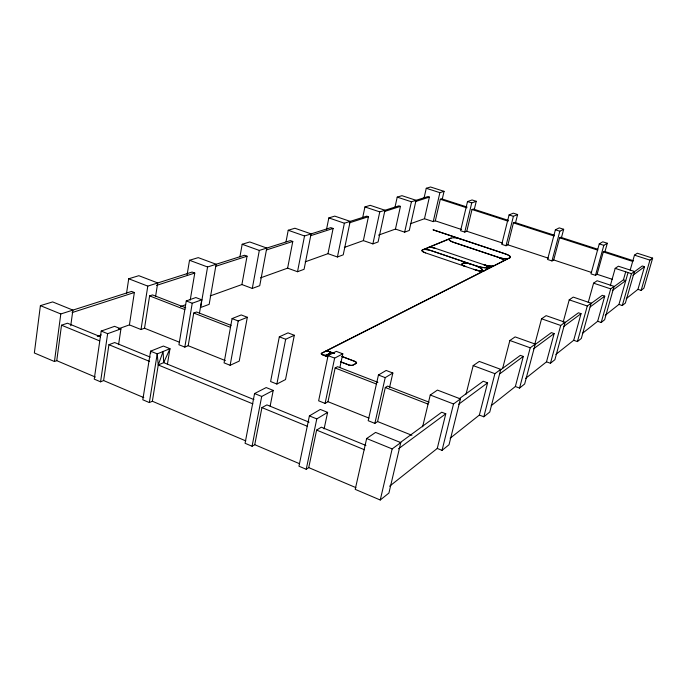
<?xml version="1.0" encoding="UTF-8"?>
<svg xmlns="http://www.w3.org/2000/svg" width="687" height="687" viewBox="0 0 687 687"><rect width="100%" height="100%" fill="white"/><g stroke="black" fill="none" stroke-linecap="round" stroke-linejoin="round"><path stroke-width="1.03" d="M451.101 238.046L422.428 249.905A6.329 1.718 13 0 0 425.502 252.893L479.766 271.374A2.216 0.618 13.7 0 1 481.123 272.224L482.875 270.558M483.038 270.841L481.716 268.883M70.744 325.758L72.891 310.095L52.65 301.919L40.396 305.646L34.35 352.972L54.453 361.517L56.755 360.666L95.381 377.06M54.453 361.517L60.808 313.959L131.578 291.417L134.36 292.507L129.414 324.882L118.379 328.841M56.755 360.666L61.521 325.2L67.481 323.216L100.542 336.759M118.568 344.719L120.946 328.893L114.592 326.334L101.221 331.065L94.239 379.13L100.56 381.817L103.617 380.555L143.798 397.61M100.56 381.817L107.644 333.684L120.946 328.893M103.617 380.555L108.924 344.694L114.669 342.547L150.213 357.103M126.502 293.529L128.727 278.767L138.834 275.693L157.727 282.932L155.563 296.552M129.414 324.882L141.007 329.528L147.791 286.118L192.085 272.052L194.773 273.057L190.205 300.167M141.007 329.528L144.528 328.231L149.611 295.891L152.531 294.921L185.756 307.81M149.345 402.565L152.359 401.242L158.259 364.977L163.686 362.624L169.981 348.704L163.403 346.05L150.573 351.177L142.802 399.782L149.345 402.565L157.22 353.882L169.981 348.704L167.396 364.35M187.104 274.766L189.518 260.279L198.234 257.634L216.139 264.246L209.166 304.358L200.621 307.51L207.577 266.985L244.503 255.272L247.054 256.199L241.901 284.555L210.196 295.925M199.445 313.238L201.755 299.815L195.838 297.548L186.271 300.94L178.938 344.745L184.82 347.107L188.195 345.716L225.362 360.598M184.82 347.107L192.24 303.242L201.755 299.815M188.195 345.716L193.751 313.04L196.551 312.001L231.072 325.389M239.909 256.886L242.176 244.271L249.767 241.961L266.771 248.05L259.746 285.68L252.292 288.428L241.901 284.555M232.069 318.596L224.074 362.856L230.136 365.295L239.222 361.104L247.32 317.274L241.223 314.938L232.069 318.596L238.226 320.966L247.32 317.274M230.136 365.295L238.226 320.966M252.292 288.428L259.317 250.429L290.361 240.596L292.782 241.455L287.621 268.145L260.485 277.883M270.146 406.077L273.22 390.405L266.178 387.562L254.568 393.548L245.07 443.278L252.077 446.258L254.748 444.695L261.927 407.597L266.917 404.901L309.107 422.187M286.015 241.79L288.222 230.265L294.903 228.239L311.082 233.872L304.075 269.304L297.514 271.726L287.621 268.145M252.077 446.258L261.695 396.459L273.22 390.405M279.326 336.81L270.609 381.534L276.87 384.05L285.517 379.559L294.319 335.273L288.025 332.869L279.326 336.81L285.672 339.258L294.319 335.273M297.514 271.726L304.53 235.967L330.808 227.646L333.118 228.445L327.982 253.666L305.165 261.85M276.87 384.05L285.672 339.258M326.505 229.484L328.841 217.916L334.758 216.122L350.19 221.36L343.234 254.843L337.42 256.99L327.982 253.666M337.42 256.99L344.385 223.215L366.746 216.147L368.438 216.714L363.371 240.605L344.342 247.423M324.101 428.928L327.613 412.38L320.314 409.435L309.399 415.893L298.957 466.198L306.222 469.29L308.729 467.607L316.621 430.088L321.31 427.185L365.913 445.451M339.919 367.382L342.804 353.848L336.312 351.366L328.085 355.608L318.631 400.813L325.088 403.398L327.991 401.697L335.136 367.992L337.54 366.686L377.919 382.35M306.222 469.29L316.793 418.907L327.613 412.38M362.547 218.26L364.934 206.942L370.207 205.336L384.952 210.239L378.082 241.97L372.895 243.885L363.371 240.605M325.088 403.398L334.646 358.133L342.804 353.848M372.895 243.885L379.774 211.888L398.898 205.851L400.452 206.366L395.454 229.072L378.52 235.134M394.922 207.577L397.215 197.126L401.947 195.683L416.056 200.286L409.297 230.446L404.643 232.163L395.454 229.072M404.643 232.163L411.419 201.763L427.829 196.594L429.384 197.092L424.472 218.724L410.337 223.782M389.572 387.416L392.852 373.024L386.154 370.456L378.443 375.016L368.189 420.702L374.862 423.381L377.584 421.552L385.321 387.494L387.571 386.094L429.16 402.23M366.652 438.521L355.213 489.359L380.255 500.007L388.919 493.043L400.77 442.6L375.574 432.415L366.652 438.521L392.157 448.912L400.77 442.6M423.922 198.603L426.258 188.29L430.517 186.993L444.06 191.33L442.162 199.539M374.862 423.381L385.218 377.635L392.852 373.024M424.472 218.724L433.231 221.618L439.886 192.669L444.06 191.33M433.231 221.618L435.318 220.845L440.298 199.256L441.604 198.818L467.04 207.027M380.255 500.007L392.157 448.912M474.27 209.561L476.254 201.3L472.072 199.96L467.512 201.574L460.591 230.712L464.764 232.086L466.799 231.244L502.652 243.095M464.764 232.086L471.729 202.931L476.254 201.3M466.799 231.244L472.003 209.501L473.257 209.037L508.303 220.355M422.617 426.816L430.251 395.008L437.43 390.087L460.436 398.907L449.023 444.747L442.042 450.363L437.267 448.439L389.598 486.224M437.267 448.439L445.777 413.797L441.715 412.217L400.246 442.565M442.042 450.363L453.514 403.973L460.436 398.907M515.576 222.588L517.603 214.542L513.309 213.168L509.076 214.919L501.733 244.323L506.018 245.74L507.916 244.83L548.32 258.175M466.026 394.226L473.188 365.604L479.294 361.431L500.78 369.366L489.771 412.02L483.828 416.786L479.363 415.068L450.14 438.229M506.018 245.74L513.404 216.311L517.603 214.542M507.916 244.83L513.429 222.889L514.589 222.382L554.203 235.169M479.363 415.068L487.59 382.848L483.236 381.216L459.285 398.718M483.828 416.786L494.898 373.668L500.78 369.366M502.686 368.266L509.866 340.494L515.121 336.896L535.267 344.101L524.662 383.981L519.552 388.086L515.362 386.523L491.188 405.691M561.245 238.432L563.666 229.286L559.261 227.878L555.388 229.793L547.573 259.488L551.979 260.94L553.713 259.961L559.579 237.796L560.644 237.247L597.724 249.226M515.362 386.523L523.296 356.424L520.36 355.359L499.835 370.405M551.979 260.94L559.836 231.218L563.666 229.286M519.552 388.086L530.218 347.802L535.267 344.101M534.804 344.221L541.562 318.785L546.131 315.659L565.092 322.263L554.89 359.696L550.442 363.268L546.5 361.843L525.546 378.451M546.5 361.843L554.134 333.59L551.378 332.62L534.984 344.634M550.442 363.268L560.704 325.475L565.092 322.263M563.168 322.134L569.231 299.841L573.233 297.102L591.138 303.182L581.331 338.451L577.423 341.594L573.705 340.28L555.86 354.423M605.015 251.459L607.299 243.258L602.774 241.807L599.262 243.885L590.992 273.855L595.509 275.35L597.089 274.293L603.298 251.923L604.259 251.33L633.586 260.802M573.705 340.28L581.047 313.676L578.445 312.774L564.207 323.208M595.509 275.35L603.821 245.345L607.299 243.258M588.235 302.46L593.585 283.164L597.123 280.743L614.084 286.376L604.646 319.721L601.194 322.495L597.664 321.284L582.645 333.186M577.423 341.594L587.291 305.998L591.138 303.182M597.664 321.284L604.74 296.14L602.267 295.307L590.15 304.195M610.279 285.792L615.191 268.368L618.343 266.212L634.453 271.459L625.368 303.07L622.285 305.543L618.953 304.41L605.195 315.307M601.194 322.495L610.683 288.866L614.084 286.376M613.311 287.209L623.418 279.807L625.702 271.794L615.191 268.368M618.953 304.41L628.055 272.567L625.702 271.794M630.151 270.249L634.47 255.152L637.296 253.22L652.65 258.14L643.899 288.188L641.134 290.403L637.948 289.347L626.235 298.639M622.285 305.543L631.43 273.684L634.453 271.459M637.948 289.347L644.518 266.702L642.285 265.972L633.972 272.069M641.134 290.403L649.945 260.124L652.65 258.14M252.876 403.879L158.259 364.977L163.111 351.486L163.686 362.624L253.924 399.585M398.546 448.757L445.777 413.797M458.718 404.222L487.59 382.848M499.483 374.046L523.296 356.424M533.55 348.833L554.134 333.59M563.572 326.608L581.047 313.676M590.107 306.969L604.74 296.14M612.366 290.489L625.763 280.579L623.418 279.807M632.95 275.255L644.518 266.702M483.201 270.833A8.364 2.301 13.6 0 0 484.653 270.463L488.294 268.6A8.304 2.267 13.7 0 0 488.672 267.939L488.586 267.612A8.304 2.267 13.7 0 0 486.216 265.757M484.043 270.764L482.738 271.434L484.017 270.781M325.509 351.358L321.731 353.281A2.714 0.996 11.5 0 0 322.692 354.801A2.714 0.996 11.5 0 0 326.308 355.11L330.353 353.212A2.92 1.065 11.6 0 0 330.619 352.474L330.103 352.002M326.042 351.091L327.639 350.276A2.903 1.056 11.6 0 0 327.733 350.714L328.292 351.358A2.645 0.962 11.6 0 1 329.056 351.581L334.397 353.556L329.545 351.684M509.857 257.677L508.466 258.389A7.969 2.078 13.9 0 1 501.424 258.166L499.432 257.685M97.305 336.398L101.315 334.955M180.638 306.531L185.662 304.736M349.443 222.828L368.438 216.714M384.548 211.484L400.452 206.366M415.292 201.626L429.384 197.092M72.092 312.585L134.36 292.507M156.516 285.397L194.773 273.057M215.598 266.341L247.054 256.199M266.65 249.879L292.782 241.455M310.644 235.693L333.118 228.445M489.53 267.664L493.163 266.058A8.373 2.259 13.7 0 1 485.125 265.148L484.661 265.019L486.327 265.74A8.467 2.31 13.7 0 1 488.749 267.647L488.792 267.758M428.877 247.475L423.785 249.493A6.32 1.718 13 0 1 431.024 250.575L476.778 266.101A12.409 3.366 13.7 0 0 486.688 267.818L487.427 267.878M489.032 267.732C491.969 267.114 487.538 268.952 489.161 267.784M428.877 247.483L430.002 247.414M429.298 247.372L428.662 247.44L449.006 239.102A8.004 2.07 13.3 0 0 453.669 242.382L499.818 257.848M487.933 267.818L488.62 267.836M482.858 270.85L482.411 270.884A8.364 2.301 13.6 0 1 474.004 269.407L473.79 269.321M482.841 270.918L482.514 270.944A8.527 2.344 13.6 0 1 481.115 270.91L480.608 270.876A8.527 2.344 13.6 0 1 475.593 269.939L475.49 269.905M429.298 247.38L430.242 247.372M486.688 267.81L487.933 267.81M487.323 267.827L488.045 267.87M327.038 351.066L326.772 351.066A2.92 1.065 11.6 0 0 326.059 351.091M430.242 247.38L431.367 247.5M327.356 351.177L326.849 351.151A2.696 0.979 11.6 0 0 325.526 351.358M431.307 247.457L433.257 247.801M327.587 351.134L327.871 351.177M432.853 247.681L435.584 248.359M327.69 356.751L324.049 355.265A2.937 1.073 11.5 0 0 326.488 355.188L330.164 353.144A2.696 0.979 11.6 0 0 330.404 352.457L330.129 352.156A2.696 0.979 11.6 0 0 329.271 351.667M433.652 247.844L434.837 248.136M459.311 238.595L459.792 238.724L432.99 229.784L505.4 253.889A8.098 2.113 13.9 0 1 510.003 257.737L328.163 350.018A2.688 0.979 11.6 0 0 328.927 351.426L329.391 351.615M469.504 263.714L469.29 263.645A6.406 1.76 13.5 0 0 462.729 263.293L462.299 263.499A6.406 1.76 13.5 0 0 464.257 266.067L465.297 266.479M484.661 265.01L485.125 265.139M484.352 264.864L484.644 264.967A8.21 2.216 13.7 0 0 493.833 265.792L502.884 261.206A8.055 2.13 13.8 0 0 500.565 258.226M484.352 264.873L435.541 248.385M426.258 188.29L439.886 192.669M467.512 201.574L471.729 202.931M509.076 214.919L513.404 216.311M555.388 229.793L559.836 231.218M599.262 243.885L603.821 245.345M634.47 255.152L649.945 260.124M440.298 199.256L466.799 207.817M472.003 209.501L508.131 221.171M513.429 222.889L554.143 236.045M559.579 237.796L597.759 250.137M603.298 251.923L632.693 261.421M397.215 197.126L411.419 201.763M628.055 272.567L631.43 273.684M435.318 220.845L461.63 229.535M553.713 259.961L591.593 272.473M597.089 274.293L612.177 279.274M364.934 206.942L379.774 211.888M593.585 283.164L610.683 288.866M430.964 250.592L475.267 265.62M328.841 217.916L344.385 223.215M569.231 299.841L587.291 305.998M288.222 230.265L304.53 235.967M541.562 318.785L560.704 325.475M475.206 265.637L478.839 267.054M242.176 244.271L259.317 250.429M509.866 340.494L530.218 347.802M189.518 260.279L207.577 266.985M473.188 365.604L494.898 373.668M342.169 356.527L354.784 361.362A3.504 1.297 12.1 0 1 356.235 363.406L353.084 365.158A3.521 1.305 12 0 1 348.403 364.857L340.486 361.791M341.894 356.51L354.784 361.371M128.727 278.767L147.791 286.118M186.271 300.94L192.24 303.242M328.085 355.608L334.646 358.133M378.443 375.016L385.218 377.635M430.251 395.008L453.514 403.973M340.58 361.731L348.507 364.806M327.613 356.811L322.658 354.887A2.937 1.073 11.5 0 1 321.542 353.195L480.814 272.404A2.044 0.567 13.7 0 0 479.706 271.408M149.611 295.891L184.88 309.597M193.751 313.04L230.334 327.261M335.136 367.992L376.622 384.11M385.321 387.494L428.001 404.076M144.528 328.231L179.341 342.169M327.991 401.697L368.988 418.108M377.584 421.552L411.908 435.3M476.701 266.187L479.449 267.363M40.396 305.646L60.808 313.959M101.221 331.065L107.644 333.684M254.568 393.548L261.695 396.459M309.399 415.893L316.793 418.907M61.521 325.2L99.615 340.864M108.924 344.694L149.594 361.414M261.927 407.597L307.312 426.258M316.621 430.088L364.496 449.77M499.741 257.857L500.668 258.2A8.218 2.173 13.8 0 1 503.519 260.811L507.633 258.716A8.124 2.121 13.9 0 1 501.433 258.209L500.917 258.046A7.969 2.078 13.9 0 1 499.397 257.642L453.738 242.348A7.84 2.027 13.3 0 1 449.367 238.921L451.247 238.097A7.823 2.018 13.3 0 1 461.2 239.196L505.349 253.915A7.943 2.07 13.9 0 1 509.857 257.685M152.359 401.242L245.791 440.899M254.748 444.695L299.541 463.708M308.729 467.607L355.943 487.65M500.162 258.037L500.66 258.209M486.327 265.749L485.829 265.56A8.304 2.267 13.7 0 0 483.579 264.675M479.337 267.363L480.557 267.982M479.904 267.664L481.475 268.591L480.9 268.274M481.338 268.583L481.862 268.9M482.042 269.184L482.875 270.566M158.259 364.977L157.22 353.882L150.573 351.177L150.754 353.187M470.793 264.151A6.235 1.718 13.5 0 0 462.883 263.344L462.454 263.55A6.243 1.718 13.5 0 0 465.734 266.582M425.571 252.868A6.157 1.675 13 0 1 422.574 249.956L423.037 249.759A6.157 1.675 13 0 1 430.964 250.6M486.774 267.878A12.572 3.409 13.7 0 1 476.735 266.135M348.515 364.797A3.298 1.219 12 0 0 352.886 365.072L356.046 363.329A3.28 1.211 12.1 0 0 354.681 361.422"/></g></svg>
